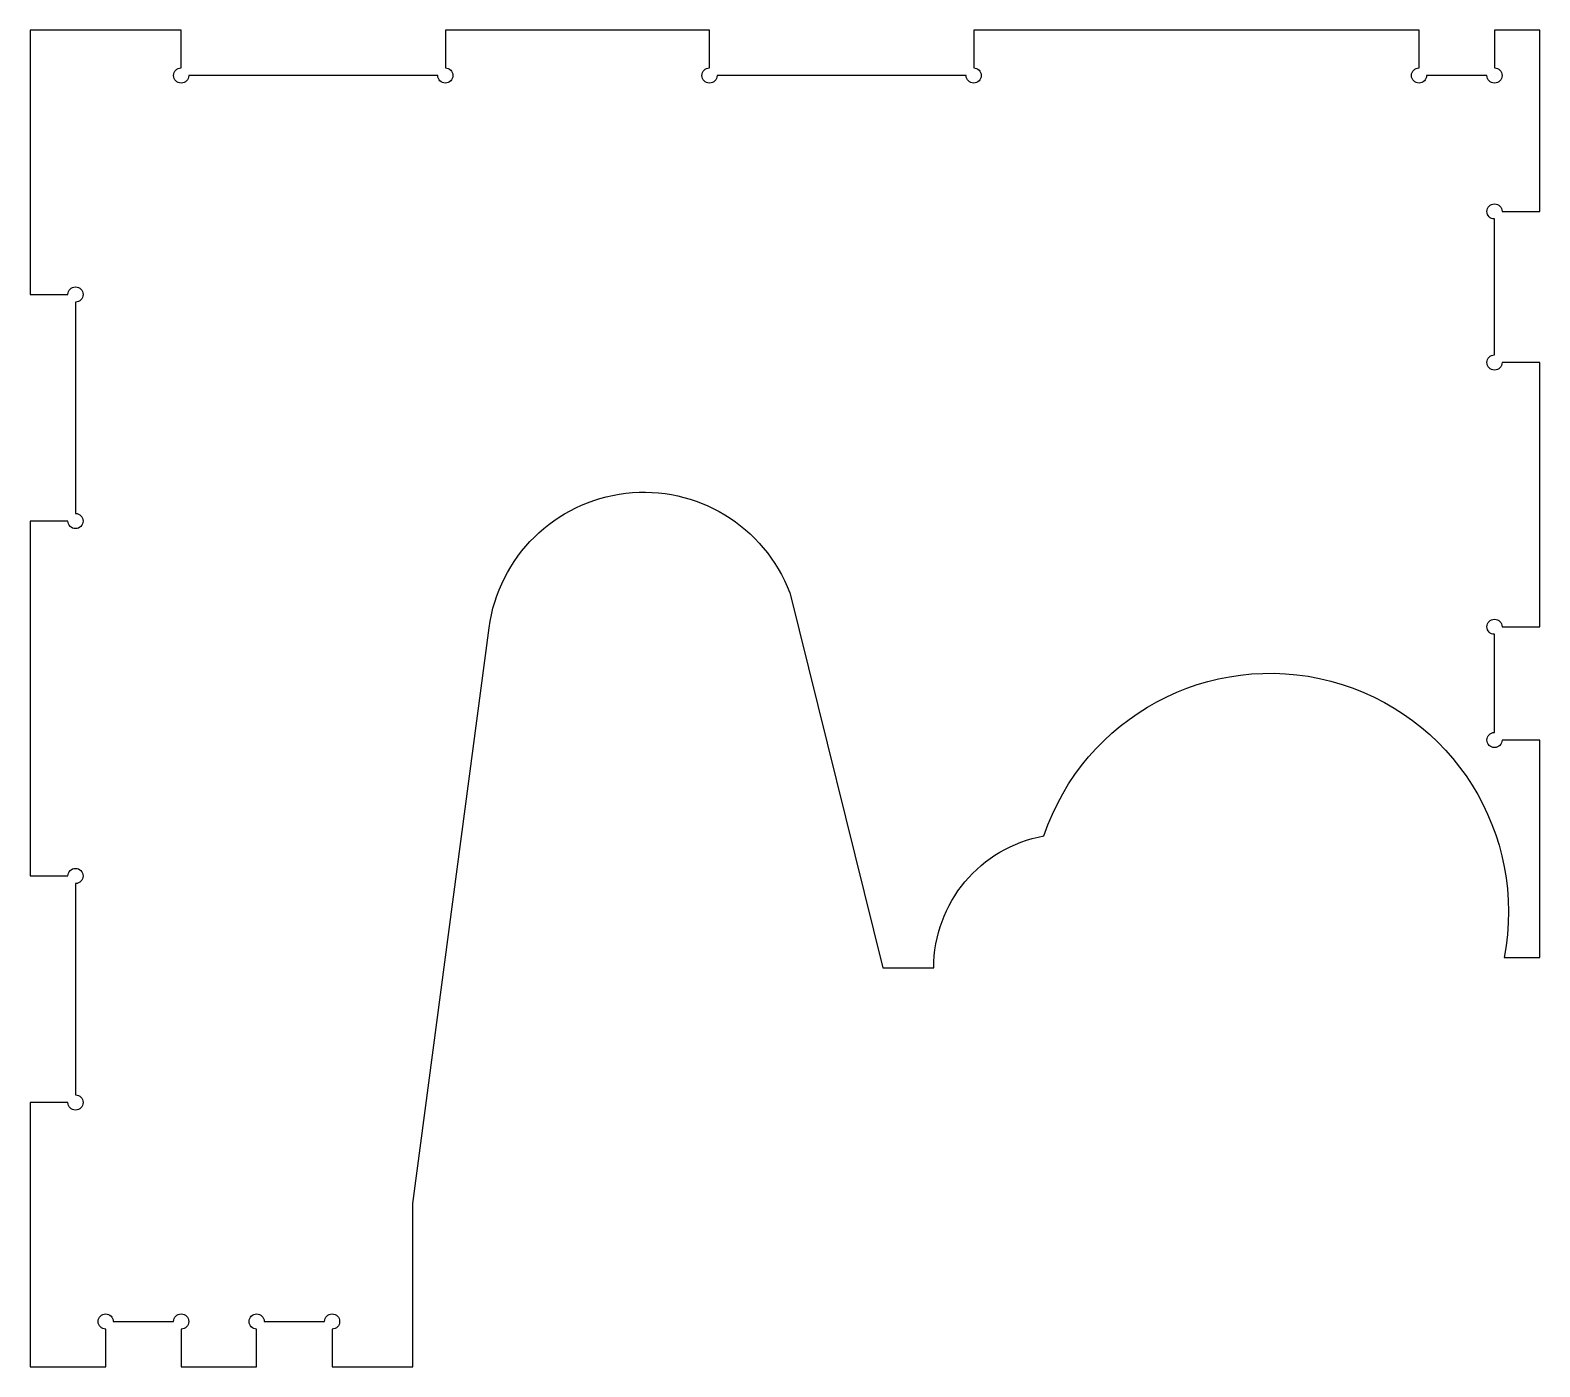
# Model space of a CAD drawing. Header units: millimetres. Extents: x 0 to 200, y 0 to 177.
import ezdxf

# ---------------------------------------------------------------- set-up
doc = ezdxf.new("R2010")
doc.units = ezdxf.units.MM
doc.layers.add('Default', color=7, linetype='Continuous')
doc.layers.add('FASSSCHUTZ_VORN', color=7, linetype='Continuous')

# ---------------------------------------------------------------- blocks, each defined once
blk = doc.blocks.new('SE')
at = {"layer": 'FASSSCHUTZ_VORN', "color": 7, "linetype": 'Continuous'}
for p, q in [((14.34, 153.72), (14.34, 188.72)), ((14.34, 188.72), (24.34, 188.72)), ((24.34, 188.72), (24.34, 183.72)), ((34.34, 183.72), (34.34, 188.72)), ((34.34, 188.72), (44.34, 188.72)), ((44.34, 188.72), (44.34, 183.72)), ((54.34, 183.72), (54.34, 188.72)), ((54.34, 188.72), (65.02, 188.72)), ((65.02, 188.72), (65.02, 167.08)), ((25.34, 182.72), (33.34, 182.72)), ((45.34, 182.72), (53.34, 182.72)), ((65.02, 167.08), (75.14, 90.85)), ((19.34, 153.72), (14.34, 153.72)), ((20.34, 124.72), (20.34, 152.72)), ((114.97, 86.2), (127.28, 135.88)), ((127.28, 135.88), (134.05, 135.88)), ((209.61, 134.52), (214.34, 134.52)), ((214.34, 134.52), (214.34, 105.72)), ((14.34, 76.72), (14.34, 123.72)), ((14.34, 123.72), (19.34, 123.72)), ((208.34, 104.72), (208.34, 91.72)), ((214.34, 105.72), (209.34, 105.72)), ((209.34, 90.72), (214.34, 90.72)), ((214.34, 90.72), (214.34, 55.72)), ((19.34, 76.72), (14.34, 76.72)), ((20.34, 47.72), (20.34, 75.72)), ((208.34, 54.72), (208.34, 36.72)), ((214.34, 55.72), (209.34, 55.72)), ((14.34, 11.72), (14.34, 46.72)), ((14.34, 46.72), (19.34, 46.72)), ((209.34, 35.72), (214.34, 35.72)), ((214.34, 35.72), (214.34, 11.72)), ((34.34, 16.72), (34.34, 11.72)), ((68.34, 17.72), (35.34, 17.72)), ((69.34, 11.72), (69.34, 16.72)), ((104.34, 16.72), (104.34, 11.72)), ((138.34, 17.72), (105.34, 17.72)), ((139.34, 11.72), (139.34, 16.72)), ((198.34, 16.72), (198.34, 11.72)), ((207.34, 17.72), (199.34, 17.72)), ((208.34, 11.72), (208.34, 16.72)), ((34.34, 11.72), (14.34, 11.72)), ((104.34, 11.72), (69.34, 11.72)), ((198.34, 11.72), (139.34, 11.72)), ((214.34, 11.72), (208.34, 11.72))]:
    blk.add_line(p, q, dxfattribs=at)
for centre, radius, start, end in [((24.34, 182.72), 1, 90, 0), ((34.34, 182.72), 1, 180, 90), ((44.34, 182.72), 1, 90, 0), ((54.34, 182.72), 1, 180, 90), ((20.34, 153.72), 1, 270, 180), ((151.8, 135.88), 17.75, 180, 259.7669), ((178.6, 128.48), 31.6, 198.5781, 11.0211), ((20.34, 123.72), 1, 180, 90), ((208.34, 105.72), 1, 0, 270), ((95.64, 93.58), 20.68, 187.5655, 339.1172), ((208.34, 90.72), 1, 90, 0), ((20.34, 76.72), 1, 270, 180), ((208.34, 55.72), 1, 0, 270), ((20.34, 46.72), 1, 180, 90), ((208.34, 35.72), 1, 90, 0), ((34.34, 17.72), 1, 0, 270), ((69.34, 17.72), 1, 270, 180), ((104.34, 17.72), 1, 0, 270), ((139.34, 17.72), 1, 270, 180), ((198.34, 17.72), 1, 0, 270), ((208.34, 17.72), 1, 270, 180)]:
    blk.add_arc(centre, radius, start, end, dxfattribs=at)

msp = doc.modelspace()

# ---------------------------------------------------------------- block references
at = {"layer": 'Default', "xscale": -1, "rotation": 180}
msp.add_blockref('SE', (-14.34, 188.72), dxfattribs=at)

doc.saveas('drawing.dxf')
